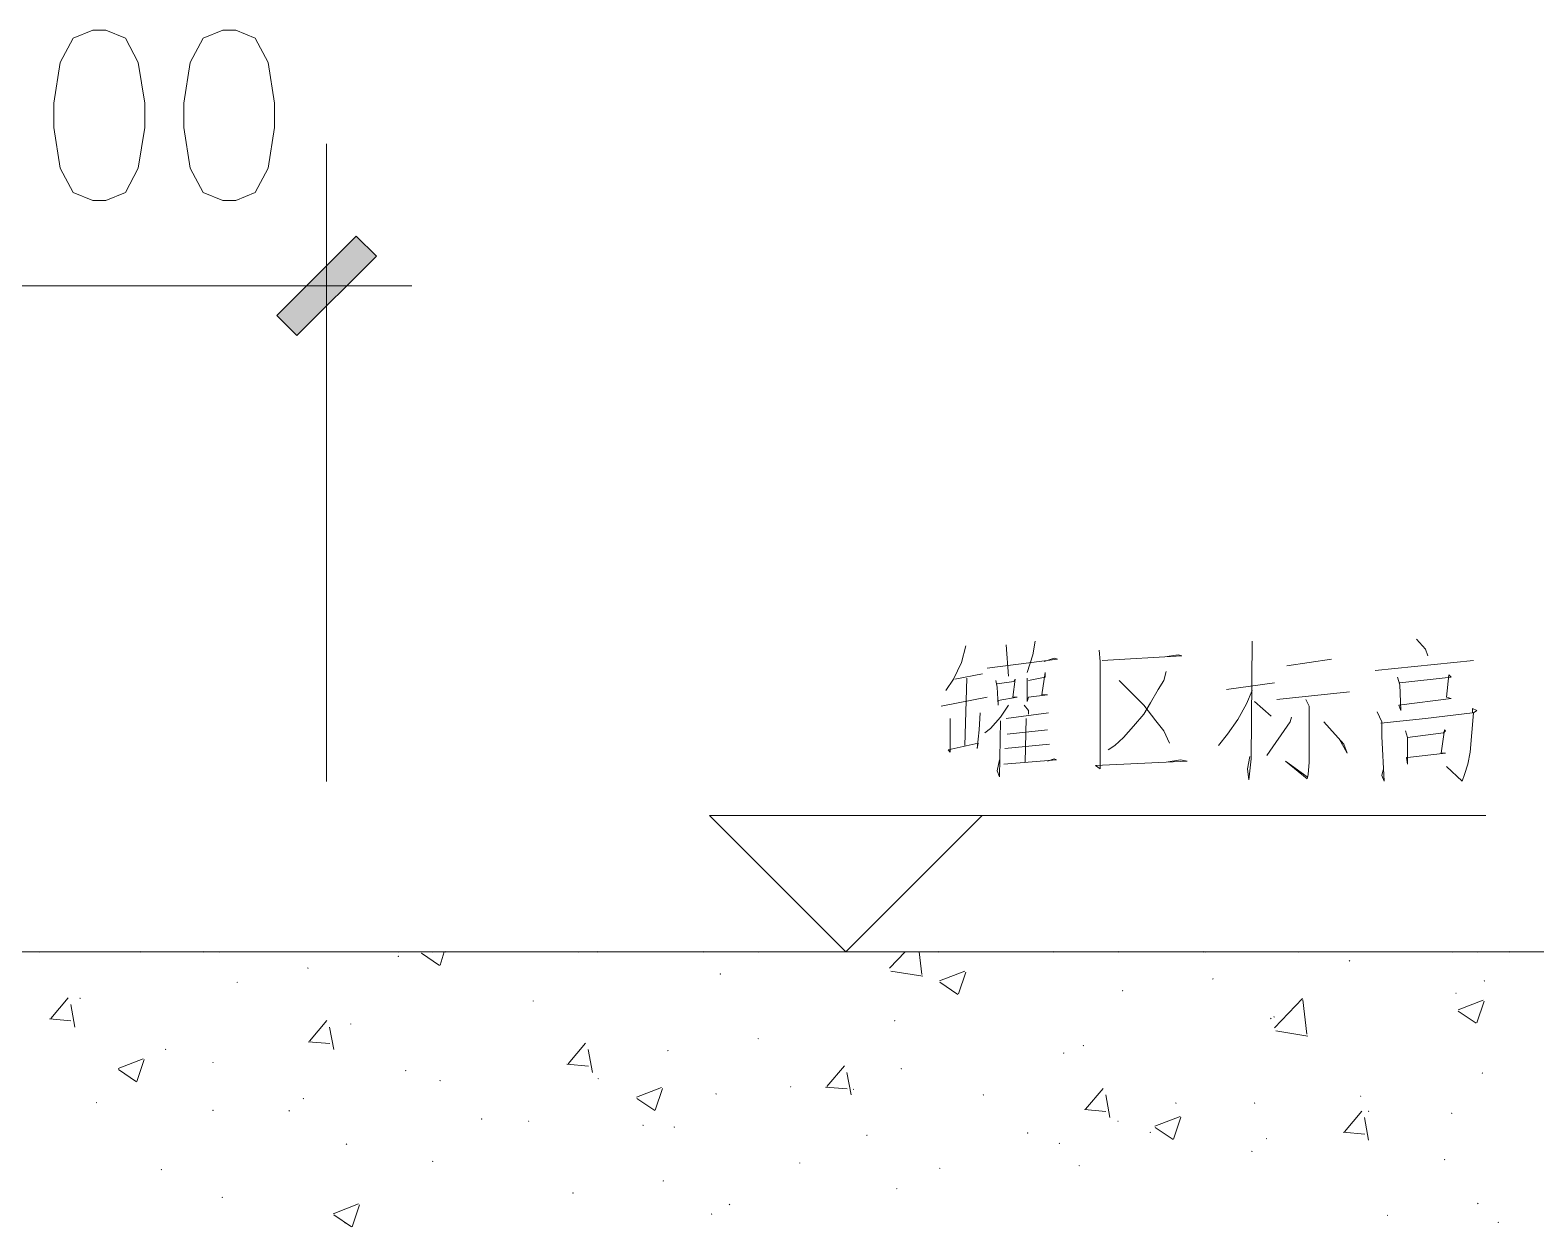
# Model space of a CAD drawing. Header units: millimetres. Extents: x -30643 to 86172, y -19411 to 63186.
# Drawn here: x 2415 to 7628, y -2992 to 1151 of the extents above; entities that cross this region are included whole.
import ezdxf

# ---------------------------------------------------------------- set-up
doc = ezdxf.new("R2010")
doc.units = ezdxf.units.MM

msp = doc.modelspace()

# ---------------------------------------------------------------- hatches: boundary and pattern name
h = msp.add_hatch(color=0)
h.dxf.hatch_style = 2
h.paths.add_polyline_path([(3544.3, 438), (3613.9, 368.3), (3338.8, 93.2), (3269.1, 162.9)])
h = msp.add_hatch(color=0)
h.dxf.hatch_style = 2
h.paths.add_polyline_path([(2447.2, -2043), (2444.6, -2040.4), (2447.2, -2037.7), (2449.8, -2040.4)])
h = msp.add_hatch(color=0)
h.dxf.hatch_style = 2
h.paths.add_polyline_path([(2447.2, -2043), (2444.6, -2040.4), (2447.2, -2037.7), (2449.8, -2040.4)])
h = msp.add_hatch(color=0)
h.dxf.hatch_style = 2
h.paths.add_polyline_path([(2447.2, -2043), (2444.6, -2040.4), (2447.2, -2037.7), (2449.8, -2040.4)])
h = msp.add_hatch(color=0)
h.dxf.hatch_style = 2
h.paths.add_polyline_path([(2798.4, -2043), (2795.8, -2040.4), (2798.4, -2037.7), (2801, -2040.4)])
h = msp.add_hatch(color=0)
h.dxf.hatch_style = 2
h.paths.add_polyline_path([(3016.5, -2043), (3013.9, -2040.4), (3016.5, -2037.7), (3019.1, -2040.4)])
h = msp.add_hatch(color=0)
h.dxf.hatch_style = 2
h.paths.add_polyline_path([(3016.5, -2043), (3013.9, -2040.4), (3016.5, -2037.7), (3019.1, -2040.4)])
h = msp.add_hatch(color=0)
h.dxf.hatch_style = 2
h.paths.add_polyline_path([(3070, -2043), (3067.4, -2040.4), (3070, -2037.7), (3072.6, -2040.4)])
h = msp.add_hatch(color=0)
h.dxf.hatch_style = 2
h.paths.add_polyline_path([(3070, -2043), (3067.4, -2040.4), (3070, -2037.7), (3072.6, -2040.4)])
h = msp.add_hatch(color=0)
h.dxf.hatch_style = 2
h.paths.add_polyline_path([(3070, -2043), (3067.4, -2040.4), (3070, -2037.7), (3072.6, -2040.4)])
h = msp.add_hatch(color=0)
h.dxf.hatch_style = 2
h.paths.add_polyline_path([(3689.9, -2058.4), (3687.3, -2055.8), (3689.9, -2053.2), (3692.5, -2055.8)])
h = msp.add_hatch(color=0)
h.dxf.hatch_style = 2
h.paths.add_polyline_path([(3692, -2043), (3689.4, -2040.4), (3692, -2037.7), (3694.6, -2040.4)])
h = msp.add_hatch(color=0)
h.dxf.hatch_style = 2
h.paths.add_polyline_path([(3692, -2043), (3689.4, -2040.4), (3692, -2037.7), (3694.6, -2040.4)])
h = msp.add_hatch(color=0)
h.dxf.hatch_style = 2
h.paths.add_polyline_path([(3692, -2043), (3689.4, -2040.4), (3692, -2037.7), (3694.6, -2040.4)])
h = msp.add_hatch(color=0)
h.dxf.hatch_style = 2
h.paths.add_polyline_path([(3807.4, -2043), (3804.8, -2040.4), (3807.4, -2037.7), (3810, -2040.4)])
h = msp.add_hatch(color=0)
h.dxf.hatch_style = 2
h.paths.add_polyline_path([(3807.4, -2043), (3804.8, -2040.4), (3807.4, -2037.7), (3810, -2040.4)])
h = msp.add_hatch(color=0)
h.dxf.hatch_style = 2
h.paths.add_polyline_path([(3851.8, -2043), (3849.2, -2040.4), (3851.8, -2037.7), (3854.4, -2040.4)])
h = msp.add_hatch(color=0)
h.dxf.hatch_style = 2
h.paths.add_polyline_path([(3851.8, -2043), (3849.2, -2040.4), (3851.8, -2037.7), (3854.4, -2040.4)])
h = msp.add_hatch(color=0)
h.dxf.hatch_style = 2
h.paths.add_polyline_path([(3881.3, -2043), (3878.7, -2040.4), (3881.3, -2037.7), (3883.9, -2040.4)])
h = msp.add_hatch(color=0)
h.dxf.hatch_style = 2
h.paths.add_polyline_path([(3881.3, -2043), (3878.7, -2040.4), (3881.3, -2037.7), (3883.9, -2040.4)])
h = msp.add_hatch(color=0)
h.dxf.hatch_style = 2
h.paths.add_polyline_path([(3881.3, -2043), (3878.7, -2040.4), (3881.3, -2037.7), (3883.9, -2040.4)])
h = msp.add_hatch(color=0)
h.dxf.hatch_style = 2
h.paths.add_polyline_path([(4314.8, -2043), (4312.2, -2040.4), (4314.8, -2037.7), (4317.4, -2040.4)])
h = msp.add_hatch(color=0)
h.dxf.hatch_style = 2
h.paths.add_polyline_path([(4314.8, -2043), (4312.2, -2040.4), (4314.8, -2037.7), (4317.4, -2040.4)])
h = msp.add_hatch(color=0)
h.dxf.hatch_style = 2
h.paths.add_polyline_path([(4314.8, -2043), (4312.2, -2040.4), (4314.8, -2037.7), (4317.4, -2040.4)])
h = msp.add_hatch(color=0)
h.dxf.hatch_style = 2
h.paths.add_polyline_path([(4378.1, -2043), (4375.5, -2040.4), (4378.1, -2037.7), (4380.7, -2040.4)])
h = msp.add_hatch(color=0)
h.dxf.hatch_style = 2
h.paths.add_polyline_path([(4746.1, -2043), (4743.5, -2040.4), (4746.1, -2037.7), (4748.7, -2040.4)])
h = msp.add_hatch(color=0)
h.dxf.hatch_style = 2
h.paths.add_polyline_path([(4746.1, -2043), (4743.5, -2040.4), (4746.1, -2037.7), (4748.7, -2040.4)])
h = msp.add_hatch(color=0)
h.dxf.hatch_style = 2
h.paths.add_polyline_path([(4746.1, -2043), (4743.5, -2040.4), (4746.1, -2037.7), (4748.7, -2040.4)])
h = msp.add_hatch(color=0)
h.dxf.hatch_style = 2
h.paths.add_polyline_path([(4936.8, -2043), (4934.2, -2040.4), (4936.8, -2037.7), (4939.4, -2040.4)])
h = msp.add_hatch(color=0)
h.dxf.hatch_style = 2
h.paths.add_polyline_path([(4936.8, -2043), (4934.2, -2040.4), (4936.8, -2037.7), (4939.4, -2040.4)])
h = msp.add_hatch(color=0)
h.dxf.hatch_style = 2
h.paths.add_polyline_path([(4936.8, -2043), (4934.2, -2040.4), (4936.8, -2037.7), (4939.4, -2040.4)])
h = msp.add_hatch(color=0)
h.dxf.hatch_style = 2
h.paths.add_polyline_path([(5559.6, -2043), (5557, -2040.4), (5559.6, -2037.7), (5562.2, -2040.4)])
h = msp.add_hatch(color=0)
h.dxf.hatch_style = 2
h.paths.add_polyline_path([(5559.6, -2043), (5557, -2040.4), (5559.6, -2037.7), (5562.2, -2040.4)])
h = msp.add_hatch(color=0)
h.dxf.hatch_style = 2
h.paths.add_polyline_path([(5559.6, -2043), (5557, -2040.4), (5559.6, -2037.7), (5562.2, -2040.4)])
h = msp.add_hatch(color=0)
h.dxf.hatch_style = 2
h.paths.add_polyline_path([(5611, -2043), (5608.4, -2040.4), (5611, -2037.7), (5613.6, -2040.4)])
h = msp.add_hatch(color=0)
h.dxf.hatch_style = 2
h.paths.add_polyline_path([(5611, -2043), (5608.4, -2040.4), (5611, -2037.7), (5613.6, -2040.4)])
h = msp.add_hatch(color=0)
h.dxf.hatch_style = 2
h.paths.add_polyline_path([(5611, -2043), (5608.4, -2040.4), (5611, -2037.7), (5613.6, -2040.4)])
h = msp.add_hatch(color=0)
h.dxf.hatch_style = 2
h.paths.add_polyline_path([(5957.9, -2043), (5955.3, -2040.4), (5957.9, -2037.7), (5960.5, -2040.4)])
h = msp.add_hatch(color=0)
h.dxf.hatch_style = 2
h.paths.add_polyline_path([(5957.9, -2043), (5955.3, -2040.4), (5957.9, -2037.7), (5960.5, -2040.4)])
h = msp.add_hatch(color=0)
h.dxf.hatch_style = 2
h.paths.add_polyline_path([(6181.6, -2043), (6179, -2040.4), (6181.6, -2037.7), (6184.2, -2040.4)])
h = msp.add_hatch(color=0)
h.dxf.hatch_style = 2
h.paths.add_polyline_path([(6181.6, -2043), (6179, -2040.4), (6181.6, -2037.7), (6184.2, -2040.4)])
h = msp.add_hatch(color=0)
h.dxf.hatch_style = 2
h.paths.add_polyline_path([(6181.6, -2043), (6179, -2040.4), (6181.6, -2037.7), (6184.2, -2040.4)])
h = msp.add_hatch(color=0)
h.dxf.hatch_style = 2
h.paths.add_polyline_path([(6475.8, -2043), (6473.2, -2040.4), (6475.8, -2037.7), (6478.4, -2040.4)])
h = msp.add_hatch(color=0)
h.dxf.hatch_style = 2
h.paths.add_polyline_path([(6475.8, -2043), (6473.2, -2040.4), (6475.8, -2037.7), (6478.4, -2040.4)])
h = msp.add_hatch(color=0)
h.dxf.hatch_style = 2
h.paths.add_polyline_path([(6475.8, -2043), (6473.2, -2040.4), (6475.8, -2037.7), (6478.4, -2040.4)])
h = msp.add_hatch(color=0)
h.dxf.hatch_style = 2
h.paths.add_polyline_path([(6484.2, -2043), (6481.6, -2040.4), (6484.2, -2037.7), (6486.8, -2040.4)])
h = msp.add_hatch(color=0)
h.dxf.hatch_style = 2
h.paths.add_polyline_path([(6804.4, -2043), (6801.8, -2040.4), (6804.4, -2037.7), (6807, -2040.4)])
h = msp.add_hatch(color=0)
h.dxf.hatch_style = 2
h.paths.add_polyline_path([(6804.4, -2043), (6801.8, -2040.4), (6804.4, -2037.7), (6807, -2040.4)])
h = msp.add_hatch(color=0)
h.dxf.hatch_style = 2
h.paths.add_polyline_path([(6804.4, -2043), (6801.8, -2040.4), (6804.4, -2037.7), (6807, -2040.4)])
h = msp.add_hatch(color=0)
h.dxf.hatch_style = 2
h.paths.add_polyline_path([(6982.4, -2073.9), (6979.8, -2071.3), (6982.4, -2068.7), (6985, -2071.3)])
h = msp.add_hatch(color=0)
h.dxf.hatch_style = 2
h.paths.add_polyline_path([(7219.6, -2043), (7217, -2040.4), (7219.6, -2037.7), (7222.2, -2040.4)])
h = msp.add_hatch(color=0)
h.dxf.hatch_style = 2
h.paths.add_polyline_path([(7339.9, -2043), (7337.3, -2040.4), (7339.9, -2037.7), (7342.5, -2040.4)])
h = msp.add_hatch(color=0)
h.dxf.hatch_style = 2
h.paths.add_polyline_path([(7339.9, -2043), (7337.3, -2040.4), (7339.9, -2037.7), (7342.5, -2040.4)])
h = msp.add_hatch(color=0)
h.dxf.hatch_style = 2
h.paths.add_polyline_path([(7339.9, -2043), (7337.3, -2040.4), (7339.9, -2037.7), (7342.5, -2040.4)])
h = msp.add_hatch(color=0)
h.dxf.hatch_style = 2
h.paths.add_polyline_path([(7426.5, -2043), (7423.8, -2040.4), (7426.5, -2037.7), (7429.1, -2040.4)])
h = msp.add_hatch(color=0)
h.dxf.hatch_style = 2
h.paths.add_polyline_path([(7426.5, -2043), (7423.8, -2040.4), (7426.5, -2037.7), (7429.1, -2040.4)])
h = msp.add_hatch(color=0)
h.dxf.hatch_style = 2
h.paths.add_polyline_path([(7426.5, -2043), (7423.8, -2040.4), (7426.5, -2037.7), (7429.1, -2040.4)])
h = msp.add_hatch(color=0)
h.dxf.hatch_style = 2
h.paths.add_polyline_path([(7537.6, -2043), (7535, -2040.4), (7537.6, -2037.7), (7540.2, -2040.4)])
h = msp.add_hatch(color=0)
h.dxf.hatch_style = 2
h.paths.add_polyline_path([(7537.6, -2043), (7535, -2040.4), (7537.6, -2037.7), (7540.2, -2040.4)])
h = msp.add_hatch(color=0)
h.dxf.hatch_style = 2
h.paths.add_polyline_path([(3376.8, -2099.2), (3374.2, -2096.6), (3376.8, -2094), (3379.4, -2096.6)])
h = msp.add_hatch(color=0)
h.dxf.hatch_style = 2
h.paths.add_polyline_path([(4804.5, -2119.7), (4801.9, -2117.1), (4804.5, -2114.4), (4807.1, -2117.1)])
h = msp.add_hatch(color=0)
h.dxf.hatch_style = 2
h.paths.add_polyline_path([(6509.6, -2136.5), (6507, -2133.9), (6509.6, -2131.3), (6512.2, -2133.9)])
h = msp.add_hatch(color=0)
h.dxf.hatch_style = 2
h.paths.add_polyline_path([(3131.9, -2148.5), (3129.3, -2145.9), (3131.9, -2143.3), (3134.5, -2145.9)])
h = msp.add_hatch(color=0)
h.dxf.hatch_style = 2
h.paths.add_polyline_path([(6197.1, -2177.4), (6194.5, -2174.8), (6197.1, -2172.2), (6199.7, -2174.8)])
h = msp.add_hatch(color=0)
h.dxf.hatch_style = 2
h.paths.add_polyline_path([(7351.2, -2185.8), (7348.6, -2183.2), (7351.2, -2180.6), (7353.8, -2183.2)])
h = msp.add_hatch(color=0)
h.dxf.hatch_style = 2
h.paths.add_polyline_path([(7449.7, -2143.6), (7447.1, -2141), (7449.7, -2138.4), (7452.3, -2141)])
h = msp.add_hatch(color=0)
h.dxf.hatch_style = 2
h.paths.add_polyline_path([(2588, -2203.4), (2585.4, -2200.8), (2588, -2198.2), (2590.6, -2200.8)])
h = msp.add_hatch(color=0)
h.dxf.hatch_style = 2
h.paths.add_polyline_path([(4156.5, -2213.2), (4153.9, -2210.6), (4156.5, -2208), (4159.1, -2210.6)])
h = msp.add_hatch(color=0)
h.dxf.hatch_style = 2
h.paths.add_polyline_path([(3525.3, -2292.8), (3522.7, -2290.2), (3525.3, -2287.6), (3527.9, -2290.2)])
h = msp.add_hatch(color=0)
h.dxf.hatch_style = 2
h.paths.add_polyline_path([(5408.3, -2281.5), (5405.7, -2278.9), (5408.3, -2276.3), (5410.9, -2278.9)])
h = msp.add_hatch(color=0)
h.dxf.hatch_style = 2
h.paths.add_polyline_path([(6710.1, -2273.8), (6707.5, -2271.2), (6710.1, -2268.6), (6712.7, -2271.2)])
h = msp.add_hatch(color=0)
h.dxf.hatch_style = 2
h.paths.add_polyline_path([(6721.4, -2268.1), (6718.8, -2265.5), (6721.4, -2262.9), (6724, -2265.5)])
h = msp.add_hatch(color=0)
h.dxf.hatch_style = 2
h.paths.add_polyline_path([(4935.4, -2343.4), (4932.8, -2340.8), (4935.4, -2338.2), (4938, -2340.8)])
h = msp.add_hatch(color=0)
h.dxf.hatch_style = 2
h.paths.add_polyline_path([(2884.2, -2380.7), (2881.6, -2378.1), (2884.2, -2375.5), (2886.8, -2378.1)])
h = msp.add_hatch(color=0)
h.dxf.hatch_style = 2
h.paths.add_polyline_path([(4623, -2384.9), (4620.4, -2382.3), (4623, -2379.7), (4625.6, -2382.3)])
h = msp.add_hatch(color=0)
h.dxf.hatch_style = 2
h.paths.add_polyline_path([(5993.1, -2393.4), (5990.5, -2390.8), (5993.1, -2388.2), (5995.7, -2390.8)])
h = msp.add_hatch(color=0)
h.dxf.hatch_style = 2
h.paths.add_polyline_path([(6061.3, -2367.4), (6058.7, -2364.7), (6061.3, -2362.1), (6063.9, -2364.7)])
h = msp.add_hatch(color=0)
h.dxf.hatch_style = 2
h.paths.add_polyline_path([(3048.2, -2425.8), (3045.6, -2423.2), (3048.2, -2420.5), (3050.8, -2423.2)])
h = msp.add_hatch(color=0)
h.dxf.hatch_style = 2
h.paths.add_polyline_path([(3715.2, -2453.9), (3712.6, -2451.3), (3715.2, -2448.7), (3717.9, -2451.3)])
h = msp.add_hatch(color=0)
h.dxf.hatch_style = 2
h.paths.add_polyline_path([(5430.8, -2447.6), (5428.2, -2445), (5430.8, -2442.4), (5433.4, -2445)])
h = msp.add_hatch(color=0)
h.dxf.hatch_style = 2
h.paths.add_polyline_path([(3834.2, -2488.4), (3831.6, -2485.8), (3834.2, -2483.2), (3836.8, -2485.8)])
h = msp.add_hatch(color=0)
h.dxf.hatch_style = 2
h.paths.add_polyline_path([(4381.6, -2482.1), (4379, -2479.4), (4381.6, -2476.8), (4384.2, -2479.4)])
h = msp.add_hatch(color=0)
h.dxf.hatch_style = 2
h.paths.add_polyline_path([(7442.6, -2462.3), (7440, -2459.7), (7442.6, -2457.1), (7445.2, -2459.7)])
h = msp.add_hatch(color=0)
h.dxf.hatch_style = 2
h.paths.add_polyline_path([(3361.3, -2551), (3358.7, -2548.4), (3361.3, -2545.8), (3363.9, -2548.4)])
h = msp.add_hatch(color=0)
h.dxf.hatch_style = 2
h.paths.add_polyline_path([(4789.8, -2534.8), (4787.2, -2532.2), (4789.8, -2529.6), (4792.4, -2532.2)])
h = msp.add_hatch(color=0)
h.dxf.hatch_style = 2
h.paths.add_polyline_path([(5048, -2510.2), (5045.4, -2507.6), (5048, -2505), (5050.6, -2507.6)])
h = msp.add_hatch(color=0)
h.dxf.hatch_style = 2
h.paths.add_polyline_path([(5265.5, -2518.6), (5262.9, -2516), (5265.5, -2513.4), (5268.1, -2516)])
h = msp.add_hatch(color=0)
h.dxf.hatch_style = 2
h.paths.add_polyline_path([(5715.1, -2538.3), (5712.5, -2535.7), (5715.1, -2533.1), (5717.7, -2535.7)])
h = msp.add_hatch(color=0)
h.dxf.hatch_style = 2
h.paths.add_polyline_path([(7021.1, -2542.6), (7018.5, -2540), (7021.1, -2537.4), (7023.7, -2540)])
h = msp.add_hatch(color=0)
h.dxf.hatch_style = 2
h.paths.add_polyline_path([(2645, -2565.1), (2642.3, -2562.5), (2645, -2559.9), (2647.6, -2562.5)])
h = msp.add_hatch(color=0)
h.dxf.hatch_style = 2
h.paths.add_polyline_path([(3048.2, -2591.8), (3045.6, -2589.2), (3048.2, -2586.6), (3050.8, -2589.2)])
h = msp.add_hatch(color=0)
h.dxf.hatch_style = 2
h.paths.add_polyline_path([(3312, -2593.2), (3309.4, -2590.6), (3312, -2588), (3314.6, -2590.6)])
h = msp.add_hatch(color=0)
h.dxf.hatch_style = 2
h.paths.add_polyline_path([(6381.5, -2566.5), (6378.9, -2563.9), (6381.5, -2561.3), (6384.1, -2563.9)])
h = msp.add_hatch(color=0)
h.dxf.hatch_style = 2
h.paths.add_polyline_path([(6653.8, -2566.5), (6651.2, -2563.9), (6653.8, -2561.3), (6656.4, -2563.9)])
h = msp.add_hatch(color=0)
h.dxf.hatch_style = 2
h.paths.add_polyline_path([(7048.6, -2594.6), (7046, -2592), (7048.6, -2589.4), (7051.2, -2592)])
h = msp.add_hatch(color=0)
h.dxf.hatch_style = 2
h.paths.add_polyline_path([(7336.4, -2601.7), (7333.8, -2599.1), (7336.4, -2596.5), (7339, -2599.1)])
h = msp.add_hatch(color=0)
h.dxf.hatch_style = 2
h.paths.add_polyline_path([(3978.4, -2621.4), (3975.8, -2618.8), (3978.4, -2616.2), (3981, -2618.8)])
h = msp.add_hatch(color=0)
h.dxf.hatch_style = 2
h.paths.add_polyline_path([(4141, -2629.1), (4138.4, -2626.5), (4141, -2623.9), (4143.6, -2626.5)])
h = msp.add_hatch(color=0)
h.dxf.hatch_style = 2
h.paths.add_polyline_path([(4537.1, -2643.2), (4534.5, -2640.6), (4537.1, -2638), (4539.7, -2640.6)])
h = msp.add_hatch(color=0)
h.dxf.hatch_style = 2
h.paths.add_polyline_path([(4644.8, -2649.5), (4642.2, -2646.9), (4644.8, -2644.3), (4647.4, -2646.9)])
h = msp.add_hatch(color=0)
h.dxf.hatch_style = 2
h.paths.add_polyline_path([(6180.9, -2629.1), (6178.3, -2626.5), (6180.9, -2623.9), (6183.5, -2626.5)])
h = msp.add_hatch(color=0)
h.dxf.hatch_style = 2
h.paths.add_polyline_path([(3510.5, -2708.6), (3507.9, -2706), (3510.5, -2703.4), (3513.1, -2706)])
h = msp.add_hatch(color=0)
h.dxf.hatch_style = 2
h.paths.add_polyline_path([(5311.9, -2677.7), (5309.3, -2675.1), (5311.9, -2672.5), (5314.5, -2675.1)])
h = msp.add_hatch(color=0)
h.dxf.hatch_style = 2
h.paths.add_polyline_path([(5868.5, -2669.9), (5865.9, -2667.3), (5868.5, -2664.7), (5871.1, -2667.3)])
h = msp.add_hatch(color=0)
h.dxf.hatch_style = 2
h.paths.add_polyline_path([(5978.3, -2705.8), (5975.7, -2703.2), (5978.3, -2700.6), (5980.9, -2703.2)])
h = msp.add_hatch(color=0)
h.dxf.hatch_style = 2
h.paths.add_polyline_path([(6292.8, -2667.8), (6290.2, -2665.2), (6292.8, -2662.6), (6295.4, -2665.2)])
h = msp.add_hatch(color=0)
h.dxf.hatch_style = 2
h.paths.add_polyline_path([(6695.3, -2689.6), (6692.7, -2687), (6695.3, -2684.4), (6697.9, -2687)])
h = msp.add_hatch(color=0)
h.dxf.hatch_style = 2
h.paths.add_polyline_path([(6644.7, -2734), (6642.1, -2731.4), (6644.7, -2728.8), (6647.3, -2731.4)])
h = msp.add_hatch(color=0)
h.dxf.hatch_style = 2
h.paths.add_polyline_path([(7311.8, -2762.1), (7309.1, -2759.5), (7311.8, -2756.9), (7314.4, -2759.5)])
h = msp.add_hatch(color=0)
h.dxf.hatch_style = 2
h.paths.add_polyline_path([(2869.4, -2796.6), (2866.8, -2794), (2869.4, -2791.4), (2872, -2794)])
h = msp.add_hatch(color=0)
h.dxf.hatch_style = 2
h.paths.add_polyline_path([(3808.8, -2768.4), (3806.2, -2765.8), (3808.8, -2763.2), (3811.4, -2765.8)])
h = msp.add_hatch(color=0)
h.dxf.hatch_style = 2
h.paths.add_polyline_path([(5079.7, -2774.1), (5077.1, -2771.5), (5079.7, -2768.9), (5082.3, -2771.5)])
h = msp.add_hatch(color=0)
h.dxf.hatch_style = 2
h.paths.add_polyline_path([(5564.5, -2792.4), (5561.9, -2789.8), (5564.5, -2787.2), (5567.1, -2789.8)])
h = msp.add_hatch(color=0)
h.dxf.hatch_style = 2
h.paths.add_polyline_path([(6046.5, -2783.2), (6043.9, -2780.6), (6046.5, -2778), (6049.1, -2780.6)])
h = msp.add_hatch(color=0)
h.dxf.hatch_style = 2
h.paths.add_polyline_path([(4606.8, -2836), (4604.2, -2833.4), (4606.8, -2830.8), (4609.4, -2833.4)])
h = msp.add_hatch(color=0)
h.dxf.hatch_style = 2
h.paths.add_polyline_path([(5415.3, -2862.7), (5412.7, -2860.1), (5415.3, -2857.5), (5417.9, -2860.1)])
h = msp.add_hatch(color=0)
h.dxf.hatch_style = 2
h.paths.add_polyline_path([(3080.5, -2893), (3077.9, -2890.4), (3080.5, -2887.8), (3083.1, -2890.4)])
h = msp.add_hatch(color=0)
h.dxf.hatch_style = 2
h.paths.add_polyline_path([(4294.4, -2877.5), (4291.8, -2874.9), (4294.4, -2872.3), (4297, -2874.9)])
h = msp.add_hatch(color=0)
h.dxf.hatch_style = 2
h.paths.add_polyline_path([(4836.2, -2917.6), (4833.6, -2915), (4836.2, -2912.4), (4838.8, -2915)])
h = msp.add_hatch(color=0)
h.dxf.hatch_style = 2
h.paths.add_polyline_path([(7426.5, -2914.1), (7423.8, -2911.5), (7426.5, -2908.9), (7429.1, -2911.5)])
h = msp.add_hatch(color=0)
h.dxf.hatch_style = 2
h.paths.add_polyline_path([(4774.3, -2950.7), (4771.7, -2948.1), (4774.3, -2945.5), (4776.9, -2948.1)])
h = msp.add_hatch(color=0)
h.dxf.hatch_style = 2
h.paths.add_polyline_path([(7114, -2954.9), (7111.4, -2952.3), (7114, -2949.7), (7116.6, -2952.3)])
h = msp.add_hatch(color=0)
h.dxf.hatch_style = 2
h.paths.add_polyline_path([(3505.6, -2981), (3502.9, -2978.4), (3505.6, -2975.8), (3508.2, -2978.4)])
h = msp.add_hatch(color=0)
h.dxf.hatch_style = 2
h.paths.add_polyline_path([(7497.5, -2979.6), (7494.9, -2976.9), (7497.5, -2974.3), (7500.1, -2976.9)])

# ---------------------------------------------------------------- linework, layer by layer
at = {"color": 0, "lineweight": 0}
for points in [[(2632.3, 1150.8), (2564.7, 1122.7), (2519.7, 1038.2), (2497.2, 897.5), (2497.2, 813.8), (2519.7, 673), (2564.7, 588.6), (2632.3, 560.4), (2677.3, 560.4), (2744.9, 588.6), (2789.2, 673), (2811.7, 813.8), (2811.7, 897.5), (2789.2, 1038.2), (2744.9, 1122.7), (2677.3, 1150.8)], [(3081.9, 1150.8), (3014.4, 1122.7), (2969.3, 1038.2), (2946.8, 897.5), (2946.8, 813.8), (2969.3, 673), (3014.4, 588.6), (3081.9, 560.4), (3127, 560.4), (3193.8, 588.6), (3238.9, 673), (3261.4, 813.8), (3261.4, 897.5), (3238.9, 1038.2), (3193.8, 1122.7), (3127, 1150.8)], [(3544.3, 438), (3613.9, 368.3), (3338.8, 93.2), (3269.1, 162.9)]]:
    msp.add_lwpolyline(points, close=True, dxfattribs=at)
for points in [[(3441.5, -1450), (3441.5, 757.5)], [(3441.5, 265.6), (1868.1, 265.6)], [(3736.4, 265.6), (3146.7, 265.6)], [(5654.6, -980.6), (5639.1, -1039), (5611.7, -1096.7), (5584.9, -1135.4)], [(5793.9, -977.1), (5801.7, -1085.5)], [(5894.5, -965.1), (5886.8, -1011.6), (5867.1, -1073.5)], [(6645.4, -965.1), (6641.8, -1371.9), (6634.1, -1445), (6629.9, -1406.3), (6637.6, -1364.1)], [(7214.6, -957.4), (7245.6, -992.6), (7253.3, -1015.8)], [(5727.8, -1058), (5971.9, -1027.1), (5960, -1023.5), (5925.5, -1034.8)], [(6115.5, -996.1), (6119, -1034.8), (6119, -1406.3), (6103.5, -1395.1), (6420.9, -1379.6), (6397.7, -1375.4), (6347.7, -1383.1)], [(6126.8, -1031.3), (6401.9, -1015.8), (6389.9, -1011.6), (6343.5, -1019.3)], [(6765.7, -1050.3), (6920.5, -1027.1)], [(7071.1, -1065.8), (7411.7, -1031.3)], [(5615.9, -1096.7), (5712.3, -1077.7)], [(5658.1, -1093.2), (5650.4, -1325.4)], [(5867.1, -1093.2), (5867.1, -1174.1), (5871.3, -1158.6), (5936.8, -1150.9), (5917.8, -1150.9), (5929, -1073.5), (5929, -1089), (5871.3, -1100.9)], [(6347.7, -1070), (6340, -1100.9), (6320.3, -1131.9), (6293.5, -1178.3), (6270.3, -1217), (6235.1, -1259.3), (6200.6, -1298), (6169.7, -1325.4), (6146.5, -1340.9)], [(7148.5, -1089), (7156.2, -1116.4), (7160.5, -1205.1), (7152.7, -1186.1), (7334.3, -1162.9), (7318.8, -1158.6), (7326.5, -1081.2), (7334.3, -1089), (7156.2, -1108.7)], [(5758.7, -1100.9), (5763, -1124.2), (5766.5, -1186.1), (5766.5, -1170.6), (5832.6, -1158.6), (5817.1, -1158.6), (5824.9, -1096.7), (5820.7, -1104.5), (5763, -1112.2)], [(6185.2, -1100.9), (6223.9, -1139.6), (6270.3, -1186.1), (6312.5, -1240.3), (6340, -1274.7), (6359, -1317.7)], [(6645.4, -1135.4), (6626.4, -1181.9), (6595.4, -1236), (6560.2, -1286.7), (6529.3, -1325.4)], [(6556.7, -1131.9), (6722.8, -1108.7)], [(6730.5, -1166.4), (6982.4, -1139.6)], [(5727.8, -1158.6), (5569.4, -1189.6)], [(5801.7, -1186.1), (5774.2, -1228.3), (5739.7, -1267), (5720, -1282.5)], [(5855.8, -1186.1), (5871.3, -1205.1), (5871.3, -1217)], [(6653.1, -1174.1), (6711.5, -1224.8)], [(6831.1, -1166.4), (6843.1, -1189.6), (6843.1, -1383.1), (6838.9, -1426), (6835.4, -1441.5), (6761.5, -1379.6), (6835.4, -1433.8)], [(7090.8, -1248), (7245.6, -1232.5), (7408.2, -1212.8), (7408.2, -1197.3), (7423.6, -1205.1), (7411.7, -1212.8), (7400.4, -1348.6), (7392.7, -1390.9), (7380.7, -1426), (7373, -1449.3), (7318.8, -1398.6)], [(5600.4, -1232.5), (5600.4, -1348.6), (5592.7, -1340.9), (5696.8, -1317.7), (5693.3, -1336.7), (5701, -1271.2), (5704.5, -1212.8)], [(5774.2, -1240.3), (5770.7, -1433.8), (5763, -1414.1), (5770.7, -1375.4)], [(5793.9, -1232.5), (5941, -1212.8)], [(5863.6, -1232.5), (5859.4, -1383.1)], [(6781.2, -1228.3), (6777, -1243.8), (6696, -1359.9)], [(6893.1, -1243.8), (6962.7, -1321.2), (6974.7, -1352.2), (6947.2, -1302.2)], [(7098.5, -1410.6), (7094.3, -1429.6), (7102.1, -1449.3), (7094.3, -1294.5), (7094.3, -1243.8), (7078.8, -1209.3)], [(5797.4, -1286.7), (5936.8, -1271.2)], [(7175.9, -1274.7), (7183.7, -1298), (7183.7, -1390.9), (7179.5, -1367.6), (7183.7, -1367.6), (7315.3, -1352.2), (7299.8, -1352.2), (7311, -1271.2), (7315.3, -1274.7), (7307.5, -1282.5), (7183.7, -1298)], [(5944.5, -1321.2), (5789.7, -1336.7)], [(5786.2, -1390.9), (5967.7, -1375.4), (5960, -1371.9), (5936.8, -1379.6)], [(5238.7, -2040.4), (4767.2, -1568.2)], [(4767.2, -1568.2), (5710.9, -1568.2)], [(5710.9, -1568.2), (5238.7, -2040.4)], [(5238.7, -1568.2), (7454.6, -1568.2)], [(1868.1, -2040.4), (9391.8, -2040.4)], [(2457.8, -2040.4), (12034.1, -2040.4)], [(3768.7, -2041.1), (3770.8, -2040.4)], [(3770.1, -2045.3), (3832.1, -2087.5)], [(3834.2, -2086.1), (3848.9, -2040.4)], [(4767.2, -2040.4), (5710.9, -2040.4)], [(5390, -2096.6), (5444.2, -2040.4)], [(5501.9, -2118.5), (5492.7, -2040.4)], [(5394.2, -2107.2), (5505.4, -2124.8)], [(5563.1, -2141), (5651.1, -2107.2)], [(5628.6, -2186), (5653.9, -2110.7)], [(5564.5, -2145.2), (5626.4, -2187.4)], [(2486.6, -2271.2), (2546.4, -2199.4)], [(2570.4, -2300.7), (2555.6, -2222.6)], [(6722.8, -2303.5), (6819.9, -2202.2)], [(6834.7, -2325.3), (6820.6, -2206.4)], [(7358.2, -2240.9), (7445.5, -2207.1)], [(7422.9, -2285.9), (7448.3, -2210.6)], [(2481.7, -2272.6), (2556.3, -2279.6)], [(3382.4, -2350), (3442.2, -2278.2)], [(7358.9, -2245.1), (7421.5, -2287.3)], [(3466.1, -2378.8), (3451.4, -2300.7)], [(6727, -2314.1), (6838.2, -2331.7)], [(3377.5, -2351.4), (3452.1, -2357.7)], [(4277.5, -2428.1), (4338, -2356.3)], [(4361.9, -2457.6), (4347.2, -2378.8)], [(2719.5, -2443.6), (2806.8, -2410.5)], [(2721, -2447.8), (2782.9, -2490)], [(2785, -2488.6), (2810.3, -2413.3)], [(4273.3, -2429.5), (4347.9, -2436.5)], [(5173.3, -2506.2), (5233.8, -2434.4)], [(5257, -2535.7), (5242.9, -2457.6)], [(4513.9, -2543.5), (4601.2, -2510.4)], [(4515.3, -2548.4), (4577.3, -2589.9)], [(4579.4, -2588.5), (4604.7, -2513.2)], [(5169, -2508.3), (5243.6, -2514.6)], [(6069.1, -2585), (6129.6, -2513.2)], [(6152.8, -2613.8), (6138.7, -2535.7)], [(6064.8, -2586.4), (6139.4, -2592.7)], [(6964.8, -2663.1), (7025.4, -2591.3)], [(6309, -2643.4), (6396.3, -2610.3)], [(6309.7, -2648.3), (6372.3, -2689.8)], [(6373.7, -2689.1), (6399.1, -2613.1)], [(7048.6, -2692.7), (7034.5, -2613.8)], [(6960.6, -2664.5), (7035.2, -2671.6)], [(3464.7, -2946.7), (3552, -2912.9)], [(3530.2, -2991.7), (3555.5, -2916.4)], [(3466.1, -2950.9), (3528.1, -2992.4)]]:
    msp.add_lwpolyline(points, dxfattribs=at)

doc.saveas('drawing.dxf')
